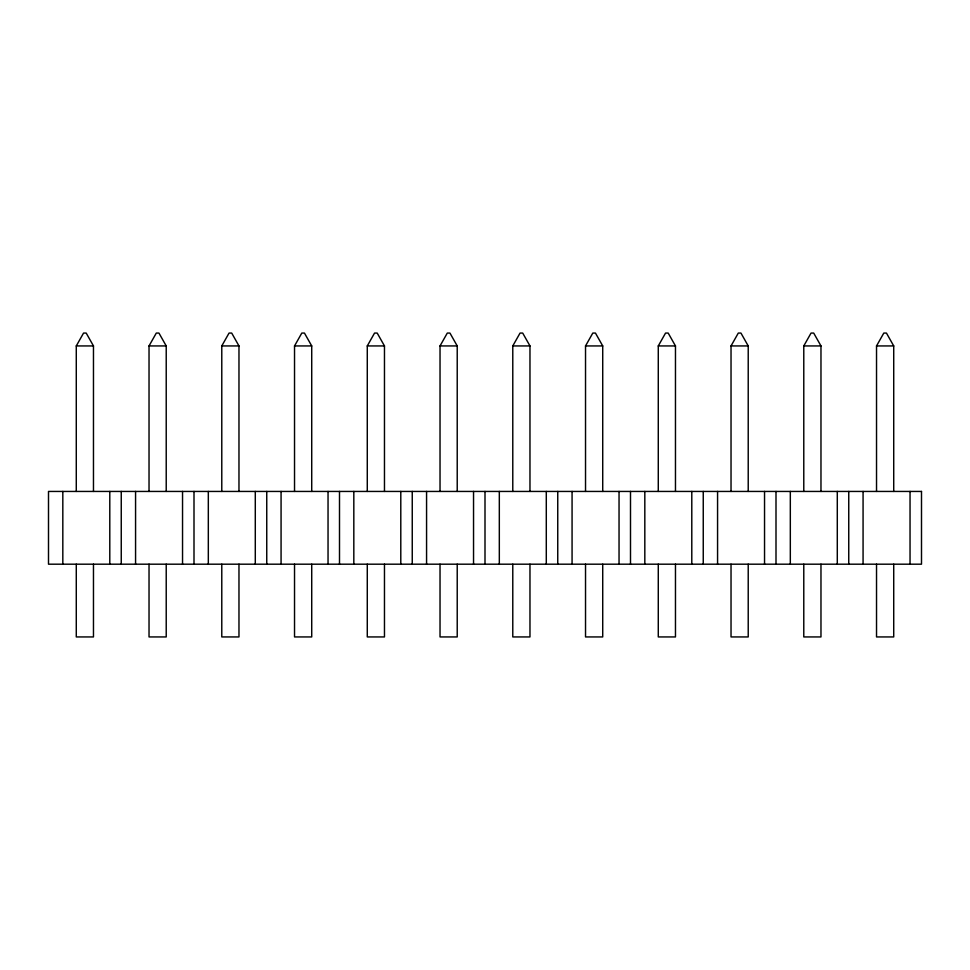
<?xml version="1.0" encoding="UTF-8"?>
<svg xmlns="http://www.w3.org/2000/svg" width="970" height="970" viewBox="0 0 970 970"><rect width="100%" height="100%" fill="white"/><g stroke="black" fill="none" stroke-linecap="round" stroke-linejoin="round"><path stroke-width="1.45" d="M76.278 491.438L76.278 345.938L83.553 333.062L86.197 333.062L93.472 345.938L93.472 491.438M149.028 491.438L149.028 345.938L156.303 333.062L158.947 333.062L166.222 345.938L166.222 491.438M221.778 491.438L221.778 345.938L229.053 333.062L231.697 333.062L238.972 345.938L238.972 491.438M294.528 491.438L294.528 345.938L301.803 333.062L304.447 333.062L311.722 345.938L311.722 491.438M367.278 491.438L367.278 345.938L374.553 333.062L377.197 333.062L384.472 345.938L384.472 491.438M440.028 491.438L440.028 345.938L447.303 333.062L449.947 333.062L457.222 345.938L457.222 491.438M512.778 491.438L512.778 345.938L520.053 333.062L522.697 333.062L529.972 345.938L529.972 491.438M585.528 491.438L585.528 345.938L592.803 333.062L595.447 333.062L602.722 345.938L602.722 491.438M658.278 491.438L658.278 345.938L665.553 333.062L668.197 333.062L675.472 345.938L675.472 491.438M731.028 491.438L731.028 345.938L738.303 333.062L740.947 333.062L748.222 345.938L748.222 491.438M803.778 491.438L803.778 345.938L811.053 333.062L813.697 333.062L820.972 345.938L820.972 491.438M876.528 491.438L876.528 345.938L883.803 333.062L886.447 333.062L893.722 345.938L893.722 491.438M76.278 345.938L93.472 345.938M149.028 345.938L166.222 345.938M221.778 345.938L238.972 345.938M294.528 345.938L311.722 345.938M367.278 345.938L384.472 345.938M440.028 345.938L457.222 345.938M512.778 345.938L529.972 345.938M585.528 345.938L602.722 345.938M658.278 345.938L675.472 345.938M731.028 345.938L748.222 345.938M803.778 345.938L820.972 345.938M876.528 345.938L893.722 345.938M910.042 491.438L910.042 564.188M893.722 564.188L893.722 636.938L876.528 636.938L876.528 564.188M863.07 491.438L863.07 564.188M848.75 491.438L848.75 564.188M837.292 491.438L837.292 564.188M820.972 564.188L820.972 636.938L803.778 636.938L803.778 564.188M790.32 491.438L790.32 564.188M776 491.438L776 564.188M764.542 491.438L764.542 564.188M748.222 564.188L748.222 636.938L731.028 636.938L731.028 564.188M717.57 491.438L717.57 564.188M703.25 491.438L703.25 564.188M691.792 491.438L691.792 564.188M675.472 564.188L675.472 636.938L658.278 636.938L658.278 564.188M644.82 491.438L644.82 564.188M630.5 491.438L630.5 564.188M619.042 491.438L619.042 564.188M602.722 564.188L602.722 636.938L585.528 636.938L585.528 564.188M572.07 491.438L572.07 564.188M557.75 491.438L557.75 564.188M546.292 491.438L546.292 564.188M529.972 564.188L529.972 636.938L512.778 636.938L512.778 564.188M499.32 491.438L499.32 564.188M485 491.438L485 564.188M473.542 491.438L473.542 564.188M457.222 564.188L457.222 636.938L440.028 636.938L440.028 564.188M426.57 491.438L426.57 564.188M412.25 491.438L412.25 564.188M400.792 491.438L400.792 564.188M384.472 564.188L384.472 636.938L367.278 636.938L367.278 564.188M353.82 491.438L353.82 564.188M339.5 491.438L339.5 564.188M328.042 491.438L328.042 564.188M311.722 564.188L311.722 636.938L294.528 636.938L294.528 564.188M281.07 491.438L281.07 564.188M266.75 491.438L266.75 564.188M255.292 491.438L255.292 564.188M238.972 564.188L238.972 636.938L221.778 636.938L221.778 564.188M208.32 491.438L208.32 564.188M194 491.438L194 564.188M182.542 491.438L182.542 564.188M166.222 564.188L166.222 636.938L149.028 636.938L149.028 564.188M135.57 491.438L135.57 564.188M121.25 491.438L121.25 564.188M109.792 491.438L109.792 564.188M93.472 564.188L93.472 636.938L76.278 636.938L76.278 564.188M62.82 491.438L62.82 564.188M921.5 491.438L48.5 491.438L48.5 564.188L921.5 564.188L921.5 491.438"/></g></svg>
